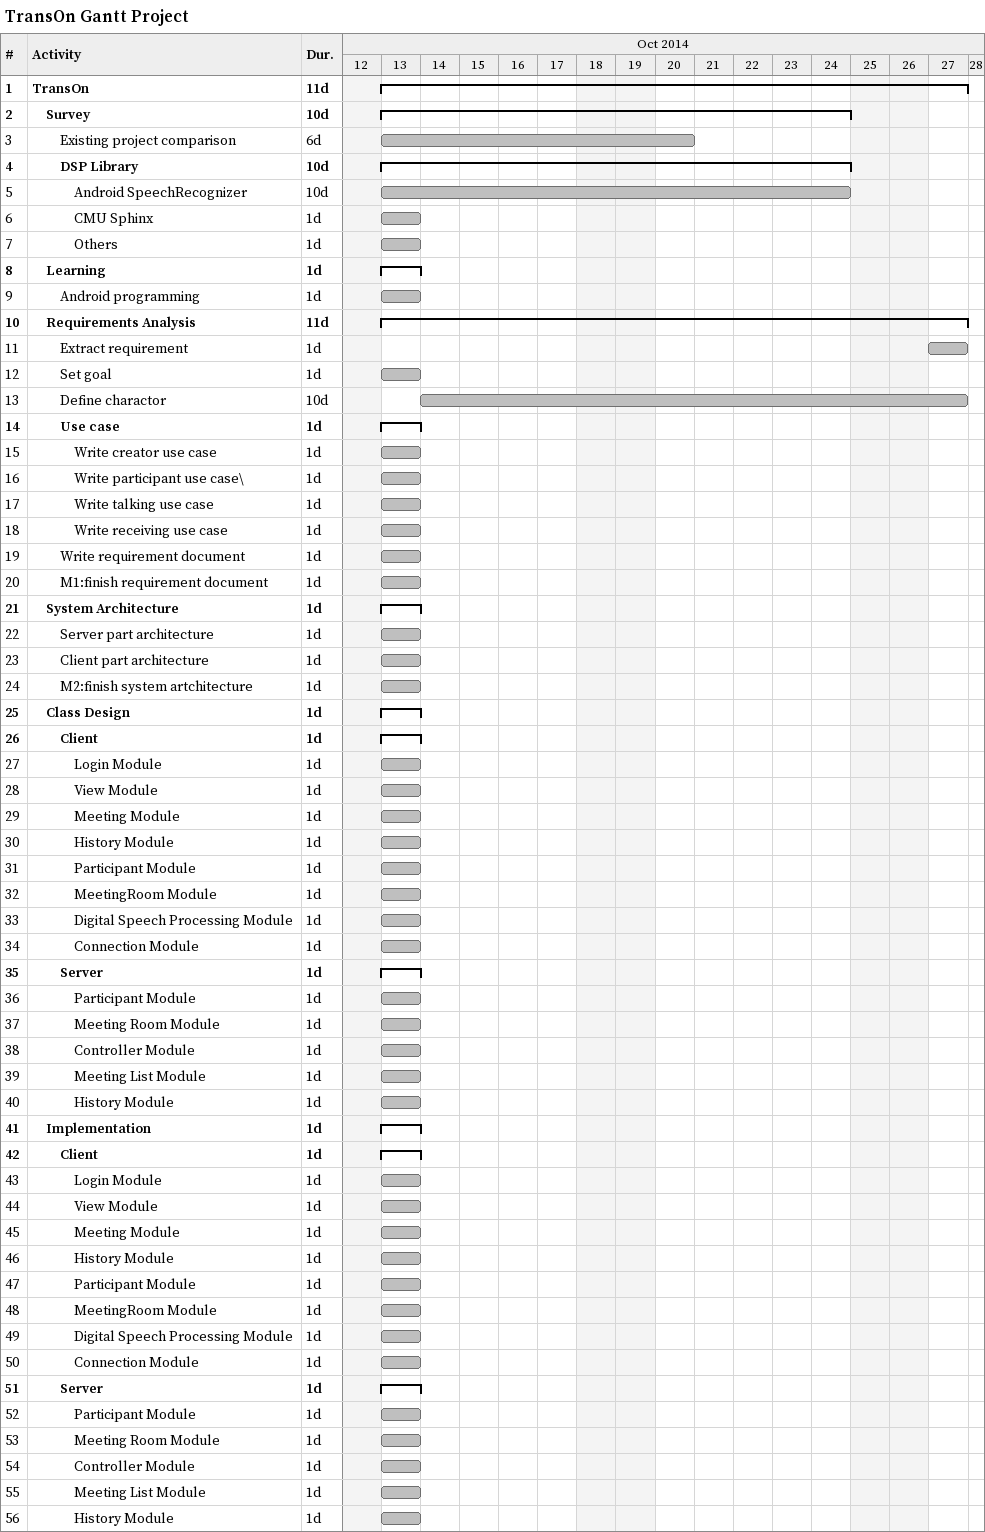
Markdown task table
TransOn Gantt Project

| ID | Level | Task | Duration | Start | Finish |
|---|---|---|---|---|---|
| 1 | 1 | **TransOn** | 11d | 2014-10-13 | 2014-10-27 |
| 2 | 2 | **Survey** | 10d | 2014-10-13 | 2014-10-24 |
| 3 | 3 | Existing project comparison | 6d | 2014-10-13 | 2014-10-20 |
| 4 | 3 | **DSP Library** | 10d | 2014-10-13 | 2014-10-24 |
| 5 | 4 | Android SpeechRecognizer | 10d | 2014-10-13 | 2014-10-24 |
| 6 | 4 | CMU Sphinx | 1d | 2014-10-13 | 2014-10-13 |
| 7 | 4 | Others | 1d | 2014-10-13 | 2014-10-13 |
| 8 | 2 | **Learning** | 1d | 2014-10-13 | 2014-10-13 |
| 9 | 3 | Android programming | 1d | 2014-10-13 | 2014-10-13 |
| 10 | 2 | **Requirements Analysis** | 11d | 2014-10-13 | 2014-10-27 |
| 11 | 3 | Extract requirement | 1d | 2014-10-27 | 2014-10-27 |
| 12 | 3 | Set goal | 1d | 2014-10-13 | 2014-10-13 |
| 13 | 3 | Define charactor | 10d | 2014-10-14 | 2014-10-27 |
| 14 | 3 | **Use case** | 1d | 2014-10-13 | 2014-10-13 |
| 15 | 4 | Write creator use case | 1d | 2014-10-13 | 2014-10-13 |
| 16 | 4 | Write participant use case\ | 1d | 2014-10-13 | 2014-10-13 |
| 17 | 4 | Write talking use case | 1d | 2014-10-13 | 2014-10-13 |
| 18 | 4 | Write receiving use case | 1d | 2014-10-13 | 2014-10-13 |
| 19 | 3 | Write requirement document | 1d | 2014-10-13 | 2014-10-13 |
| 20 | 3 | M1:finish requirement document | 1d | 2014-10-13 | 2014-10-13 |
| 21 | 2 | **System Architecture** | 1d | 2014-10-13 | 2014-10-13 |
| 22 | 3 | Server part architecture | 1d | 2014-10-13 | 2014-10-13 |
| 23 | 3 | Client part architecture | 1d | 2014-10-13 | 2014-10-13 |
| 24 | 3 | M2:finish system artchitecture | 1d | 2014-10-13 | 2014-10-13 |
| 25 | 2 | **Class Design** | 1d | 2014-10-13 | 2014-10-13 |
| 26 | 3 | **Client** | 1d | 2014-10-13 | 2014-10-13 |
| 27 | 4 | Login Module | 1d | 2014-10-13 | 2014-10-13 |
| 28 | 4 | View Module | 1d | 2014-10-13 | 2014-10-13 |
| 29 | 4 | Meeting Module | 1d | 2014-10-13 | 2014-10-13 |
| 30 | 4 | History Module | 1d | 2014-10-13 | 2014-10-13 |
| 31 | 4 | Participant Module | 1d | 2014-10-13 | 2014-10-13 |
| 32 | 4 | MeetingRoom Module | 1d | 2014-10-13 | 2014-10-13 |
| 33 | 4 | Digital Speech Processing Module | 1d | 2014-10-13 | 2014-10-13 |
| 34 | 4 | Connection Module | 1d | 2014-10-13 | 2014-10-13 |
| 35 | 3 | **Server** | 1d | 2014-10-13 | 2014-10-13 |
| 36 | 4 | Participant Module | 1d | 2014-10-13 | 2014-10-13 |
| 37 | 4 | Meeting Room Module | 1d | 2014-10-13 | 2014-10-13 |
| 38 | 4 | Controller Module | 1d | 2014-10-13 | 2014-10-13 |
| 39 | 4 | Meeting List Module | 1d | 2014-10-13 | 2014-10-13 |
| 40 | 4 | History Module | 1d | 2014-10-13 | 2014-10-13 |
| 41 | 2 | **Implementation** | 1d | 2014-10-13 | 2014-10-13 |
| 42 | 3 | **Client** | 1d | 2014-10-13 | 2014-10-13 |
| 43 | 4 | Login Module | 1d | 2014-10-13 | 2014-10-13 |
| 44 | 4 | View Module | 1d | 2014-10-13 | 2014-10-13 |
| 45 | 4 | Meeting Module | 1d | 2014-10-13 | 2014-10-13 |
| 46 | 4 | History Module | 1d | 2014-10-13 | 2014-10-13 |
| 47 | 4 | Participant Module | 1d | 2014-10-13 | 2014-10-13 |
| 48 | 4 | MeetingRoom Module | 1d | 2014-10-13 | 2014-10-13 |
| 49 | 4 | Digital Speech Processing Module | 1d | 2014-10-13 | 2014-10-13 |
| 50 | 4 | Connection Module | 1d | 2014-10-13 | 2014-10-13 |
| 51 | 3 | **Server** | 1d | 2014-10-13 | 2014-10-13 |
| 52 | 4 | Participant Module | 1d | 2014-10-13 | 2014-10-13 |
| 53 | 4 | Meeting Room Module | 1d | 2014-10-13 | 2014-10-13 |
| 54 | 4 | Controller Module | 1d | 2014-10-13 | 2014-10-13 |
| 55 | 4 | Meeting List Module | 1d | 2014-10-13 | 2014-10-13 |
| 56 | 4 | History Module | 1d | 2014-10-13 | 2014-10-13 |
